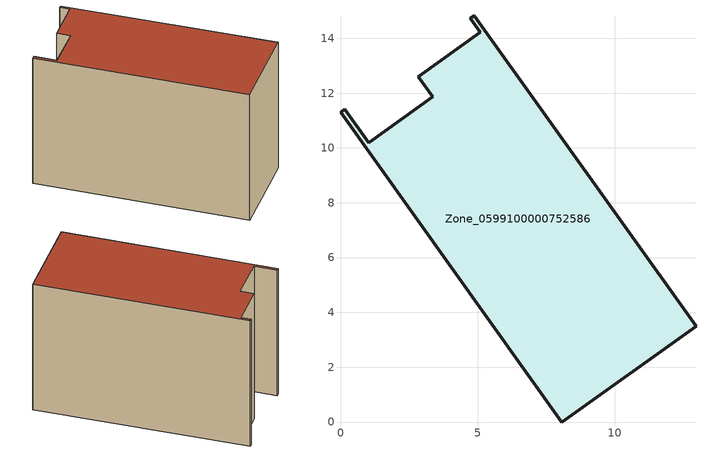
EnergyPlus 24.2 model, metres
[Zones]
Zone_0599100000752586
 floor ground (C_G): 5.11,14.22 4.74,14.73 4.88,14.82 12.97,3.5 8.07,0 0,11.3 0.15,11.42 1.03,10.2 3.37,11.87 2.84,12.61 z0
 wall outside (C_F): 12.97,3.5 4.88,14.82 4.74,14.73 5.11,14.22 2.84,12.61 3.37,11.87 1.03,10.2 0.15,11.42 0,11.3 8.07,0 12.97,3.5 z0:9.22
 roof outside (C_R): 0,11.3 8.07,0 12.97,3.5 4.88,14.82 4.74,14.73 5.11,14.22 2.84,12.61 3.37,11.87 1.03,10.2 0.15,11.42 z9.22
[BUILDING]
Pand.0599100000752586: North Axis=0; Terrain=City; Loads Convergence Tolerance Value=0.04; Temperature Convergence Tolerance Value=0.4; Solar Distribution=FullExterior; Maximum Number of Warmup Days=25; Minimum Number of Warmup Days=1
[Site:Location]
Rotterdam.The.Hague.AP_ZH_NLD Design_Conditions: Latitude=51.96; Longitude=4.45; Time Zone=1; Elevation=-4.5
[SITE:GROUNDTEMPERATURE:BUILDINGSURFACE]
18, 18, 18, 18, 18, 18, 18, 18, 18, 18, 18, 18
[MATERIAL] Thermal Absorptance=0.9; Solar Absorptance=0.7; Visible Absorptance=0.7
Name | Roughness | Thickness | Conductivity | Density | Specific Heat
G.TI.2006-2014 | MediumSmooth | 0.15 | 0.06 | 540 | 1210
F.TI.2006-2014 | Rough | 0.3 | 0.12 | 1920 | 840
R.TI.2006-2014 | MediumRough | 0.2 | 0.08 | 1500 | 1000
[CONSTRUCTION]
C_G: G.TI.2006-2014
C_F: F.TI.2006-2014
C_R: R.TI.2006-2014
[ZONE]
Zone_0599100000752586: Type=1; Multiplier=1; Ceiling Height=Autocalculate; Volume=Autocalculate; Floor Area=autocalculate; Part of Total Floor Area=Yes
[ZONEINFILTRATION:DESIGNFLOWRATE]
Infil_Zone_0599100000752586: Zone or ZoneList or Space or SpaceList=Zone_0599100000752586; Schedule=AlwaysOn; Design Flow Rate Calculation Method=Flow/Area; Flow Rate per Floor Area=0.0015; Constant Term Coefficient=1; Temperature Term Coefficient=0; Velocity Term Coefficient=0; Velocity Squared Term Coefficient=0
[HVACTEMPLATE:ZONE:IDEALLOADSAIRSYSTEM]
Zone_0599100000752586: Maximum Heating Supply Air Temperature=50; Minimum Cooling Supply Air Temperature=13; Maximum Heating Supply Air Humidity Ratio=0.0156; Minimum Cooling Supply Air Humidity Ratio=0.0077; Heating Limit=NoLimit; Cooling Limit=NoLimit; Dehumidification Control Type=ConstantSensibleHeatRatio; Cooling Sensible Heat Ratio=0.7; Dehumidification Setpoint=60; Humidification Control Type=None; Humidification Setpoint=30; Outdoor Air Method=None; Outdoor Air Flow Rate per Person=0.00944; Outdoor Air Flow Rate per Zone Floor Area=0; Outdoor Air Flow Rate per Zone=0; Demand Controlled Ventilation Type=None; Outdoor Air Economizer Type=NoEconomizer; Heat Recovery Type=None; Sensible Heat Recovery Effectiveness=0.7; Latent Heat Recovery Effectiveness=0.65
[ZONECONTROL:THERMOSTAT]
ThermostatControl_Zone_0599100000752586: Zone or ZoneList=Zone_0599100000752586; Control Type Schedule=DualSetpointControlType; Control 1=Thermostat_Zone_0599100000752586; Temperature Difference Between Cutout And Setpoint=0
[THERMOSTATSETPOINT:DUALSETPOINT]
Thermostat_Zone_0599100000752586: Heating Setpoint Temperature Schedule=HeatingSetpoint_Zone_0599100000752586; Cooling Setpoint Temperature Schedule=CoolingSetpoint_Zone_0599100000752586
[SCHEDULE:COMPACT]
HeatingSetpoint_Zone_0599100000752586: Through: 12/31, For: AllDays, Until: 24:00, 21
CoolingSetpoint_Zone_0599100000752586: Through: 12/31, For: AllDays, Until: 24:00, 24
DualSetpointControlType: Through: 12/31, For: AllDays, Until: 24:00, 4
AlwaysOn: Through: 12/31, For: AllDays, Until: 24:00, 1
